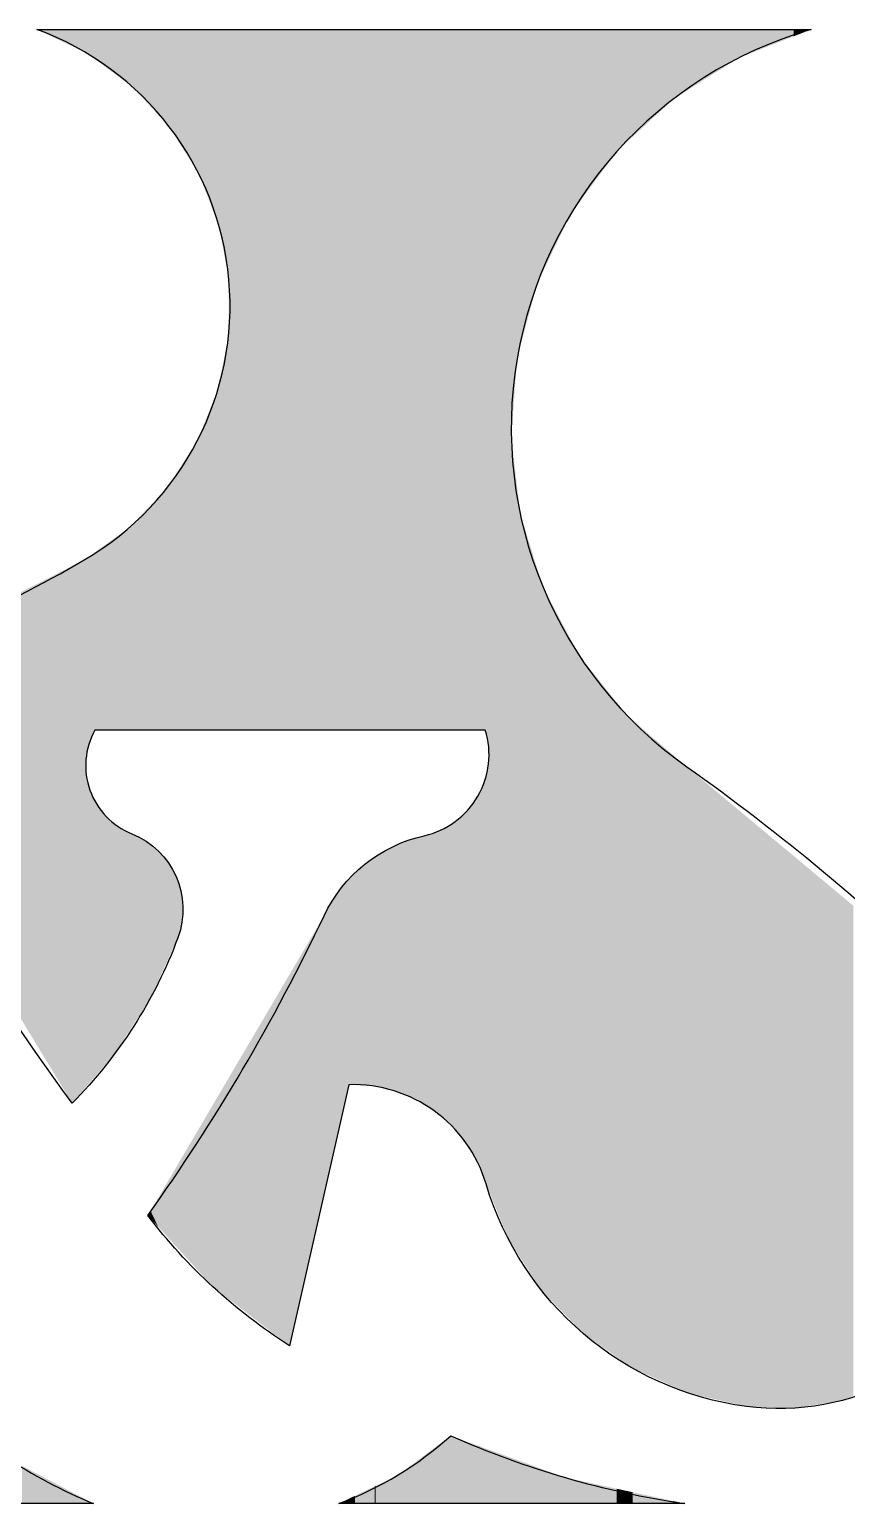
# Paper-space layout 'Layout1' of a CAD drawing. Extents: x 318 to 527, y 161 to 458.
# Drawn here: x 426.69 to 429.66, y 187.65 to 193.03 of the extents above; entities that cross this region are included whole.
import ezdxf
from ezdxf.enums import TextEntityAlignment as Align

# ---------------------------------------------------------------- set-up
doc = ezdxf.new("R2010")
doc.units = 0
doc.header["$LTSCALE"] = 10
doc.layers.get('0').update_dxf_attribs({"linetype": 'CONTINUOUS'})
doc.layers.add('ARQ-FLH', color=4, linetype='CONTINUOUS')
doc.styles.add('ARIAL', font='ARIAL.TTF')
doc.styles.add('ARIAL_BOLD', font='ARIALBD.TTF')
doc.styles.add('ROMANS', font='ROMANS.shx', dxfattribs={"width": 0.9})

# ---------------------------------------------------------------- blocks, each defined once
blk = doc.blocks.new('*U70')
at = {"layer": 'ARQ-FLH', "color": 251}
blk.add_solid([(-100.7963, 27.0159), (-100.7963, 27.1533), (-100.536, 27.0159)], dxfattribs=at)
blk = doc.blocks.new('*U71')
at = {"layer": 'ARQ-FLH', "color": 249}
for points in [[(-100.6139, 32.3282), (-100.7423, 32.3895), (-100.6139, 32.3895)], [(-100.6139, 32.3282), (-100.6139, 32.3895), (-100.5701, 32.3074)], [(-100.5701, 32.3074), (-100.6139, 32.3895), (-100.5701, 32.3895)], [(-100.5701, 32.3074), (-100.5701, 32.3895), (-100.5637, 32.3043)], [(-100.5637, 32.3043), (-100.5701, 32.3895), (-100.5637, 32.3895)], [(-100.5637, 32.3043), (-100.5637, 32.3895), (-100.562, 32.3035)], [(-100.562, 32.3035), (-100.5637, 32.3895), (-100.562, 32.3895)], [(-100.562, 32.3035), (-100.562, 32.3895), (-100.56, 32.3025)], [(-100.56, 32.3025), (-100.562, 32.3895), (-100.56, 32.3895)], [(-100.56, 32.3025), (-100.56, 32.3895), (-100.556, 32.2997)], [(-100.556, 32.2997), (-100.56, 32.3895), (-100.556, 32.3895)], [(-100.556, 32.2997), (-100.556, 32.3895), (-100.5508, 32.2958)], [(-100.5508, 32.2958), (-100.556, 32.3895), (-100.5508, 32.3895)], [(-100.5508, 32.2958), (-100.5508, 32.3895), (-100.5392, 32.2873)], [(-100.5392, 32.2873), (-100.5508, 32.3895), (-100.5392, 32.3895)], [(-100.5392, 32.2873), (-100.5392, 32.3895), (-100.5307, 32.281)], [(-100.5307, 32.281), (-100.5392, 32.3895), (-100.5307, 32.3895)], [(-100.5307, 32.281), (-100.5307, 32.3895), (-100.5137, 32.2686)], [(-100.5137, 32.2686), (-100.5307, 32.3895), (-100.5137, 32.3895)], [(-100.5137, 32.2686), (-100.5137, 32.3895), (-100.4806, 32.2442)], [(-100.4806, 32.2442), (-100.5137, 32.3895), (-100.4806, 32.3895)], [(-100.4806, 32.2442), (-100.4806, 32.3895), (-100.4572, 32.2271)], [(-100.4572, 32.2271), (-100.4806, 32.3895), (-100.4572, 32.3895)], [(-100.4572, 32.2271), (-100.4572, 32.3895), (-100.441, 32.2151)], [(-100.441, 32.2151), (-100.4572, 32.3895), (-100.441, 32.3895)], [(-100.441, 32.2151), (-100.441, 32.3895), (-100.4061, 32.1895)], [(-100.4061, 32.1895), (-100.441, 32.3895), (-100.4061, 32.3895)], [(-100.4061, 32.1895), (-100.4061, 32.3895), (-100.3972, 32.183)], [(-100.3972, 32.183), (-100.4061, 32.3895), (-100.3972, 32.3895)], [(-100.3972, 32.183), (-100.3972, 32.3895), (-100.3962, 32.1819)], [(-100.3962, 32.1819), (-100.3972, 32.3895), (-100.3962, 32.3895)], [(-100.3962, 32.1819), (-100.3962, 32.3895), (-100.3453, 32.1272)], [(-100.3453, 32.1272), (-100.3962, 32.3895), (-100.3453, 32.3895)], [(-100.3453, 32.1272), (-100.3453, 32.3895), (-100.3376, 32.1188)], [(-100.3376, 32.1188), (-100.3453, 32.3895), (-100.3376, 32.3895)], [(-100.3376, 32.1188), (-100.3376, 32.3895), (-100.3278, 32.1084)], [(-100.3278, 32.1084), (-100.3376, 32.3895), (-100.3278, 32.3895)], [(-100.3278, 32.1084), (-100.3278, 32.3895), (-100.3004, 32.0788)], [(-100.3004, 32.0788), (-100.3278, 32.3895), (-100.3004, 32.3895)], [(-100.3004, 32.0788), (-100.3004, 32.3895), (-100.2669, 32.0428)], [(-100.2669, 32.0428), (-100.3004, 32.3895), (-100.2669, 32.3895)], [(-100.2669, 32.0428), (-100.2669, 32.3895), (-100.2632, 32.0388)], [(-100.2632, 32.0388), (-100.2669, 32.3895), (-100.2632, 32.3895)], [(-100.2632, 32.0388), (-100.2632, 32.3895), (-100.2597, 32.035)], [(-100.2597, 32.035), (-100.2632, 32.3895), (-100.2597, 32.3895)], [(-100.2597, 32.035), (-100.2597, 32.3895), (-100.235, 31.9957)], [(-100.235, 31.9957), (-100.2597, 32.3895), (-100.235, 32.3895)], [(-100.235, 31.9957), (-100.235, 32.3895), (-100.2283, 31.985)], [(-100.2283, 31.985), (-100.235, 32.3895), (-100.2283, 32.3895)], [(-100.2283, 31.985), (-100.2283, 32.3895), (-100.217, 31.967)], [(-100.217, 31.967), (-100.2283, 32.3895), (-100.217, 32.3895)], [(-100.217, 31.967), (-100.217, 32.3895), (-100.2136, 31.9615)], [(-100.2136, 31.9615), (-100.217, 32.3895), (-100.2136, 32.3895)], [(-100.2136, 31.9615), (-100.2136, 32.3895), (-100.2098, 31.9554)], [(-100.2098, 31.9554), (-100.2136, 32.3895), (-100.2098, 32.3895)], [(-100.2098, 31.9554), (-100.2098, 32.3895), (-100.1577, 31.8725)], [(-100.1577, 31.8725), (-100.2098, 32.3895), (-100.1577, 32.3895)], [(-100.1577, 31.8725), (-100.1577, 32.3895), (-100.1524, 31.8639)], [(-100.1524, 31.8639), (-100.1577, 32.3895), (-100.1524, 32.3895)], [(-100.1524, 31.8639), (-100.1524, 32.3895), (-100.1005, 31.7309)], [(-100.1005, 31.7309), (-100.1524, 32.3895), (-100.1005, 32.3895)], [(-100.1005, 31.7309), (-100.1005, 32.3895), (-100.0823, 31.6842)], [(-100.0823, 31.6842), (-100.1005, 32.3895), (-100.0823, 32.3895)], [(-100.0823, 31.6842), (-100.0823, 32.3895), (-100.079, 31.6758)], [(-100.079, 31.6758), (-100.0823, 32.3895), (-100.079, 32.3895)], [(-100.079, 31.6758), (-100.079, 32.3895), (-100.0434, 31.4832)], [(-100.0434, 31.4832), (-100.079, 32.3895), (-100.0434, 32.3895)], [(-100.0434, 31.4832), (-100.0434, 32.3895), (-100.0423, 31.4772)], [(-100.0423, 31.4772), (-100.0434, 32.3895), (-100.0423, 32.3895)], [(-100.0423, 29.8356), (-100.0423, 32.3895), (-99.8213, 29.8356)], [(-99.8213, 29.8356), (-100.0423, 32.3895), (-99.8213, 32.3895)], [(-99.8213, 29.8356), (-99.8213, 32.3895), (-99.6954, 29.8356)], [(-99.6954, 29.8356), (-99.8213, 32.3895), (-99.6954, 32.3895)], [(-99.6954, 29.8356), (-99.6954, 32.3895), (-99.6462, 29.8356)], [(-99.6462, 29.8356), (-99.6954, 32.3895), (-99.6462, 32.3895)], [(-99.6462, 29.8356), (-99.6462, 32.3895), (-99.6409, 29.8356)], [(-99.6409, 29.8356), (-99.6462, 32.3895), (-99.6409, 32.3895)], [(-99.6409, 29.8356), (-99.6409, 32.3895), (-99.6051, 29.8356)], [(-99.6051, 29.8356), (-99.6409, 32.3895), (-99.6051, 32.3895)], [(-99.6051, 29.8356), (-99.6051, 32.3895), (-99.5829, 29.8356)], [(-99.5829, 29.8356), (-99.6051, 32.3895), (-99.5829, 32.3895)], [(-99.5829, 29.8356), (-99.5829, 32.3895), (-99.5105, 29.8356)], [(-99.5105, 29.8356), (-99.5829, 32.3895), (-99.5105, 32.3895)], [(-99.5105, 29.8356), (-99.5105, 32.3895), (-99.5074, 29.8356)], [(-99.5074, 29.8356), (-99.5105, 32.3895), (-99.5074, 32.3895)], [(-99.5074, 29.8356), (-99.5074, 32.3895), (-99.4253, 29.8356)], [(-99.4253, 29.8356), (-99.5074, 32.3895), (-99.4253, 32.3895)], [(-99.4253, 29.8356), (-99.4253, 32.3895), (-99.4223, 29.8356)], [(-99.4223, 29.8356), (-99.4253, 32.3895), (-99.4223, 32.3895)], [(-99.4223, 29.8356), (-99.4223, 32.3895), (-99.4188, 29.8356)], [(-99.4188, 29.8356), (-99.4223, 32.3895), (-99.4188, 32.3895)], [(-99.4188, 29.8356), (-99.4188, 32.3895), (-99.333, 29.8356)], [(-99.333, 29.8356), (-99.4188, 32.3895), (-99.333, 32.3895)], [(-99.333, 29.8356), (-99.333, 32.3895), (-99.3304, 29.8356)], [(-99.3304, 29.8356), (-99.333, 32.3895), (-99.3304, 32.3895)], [(-99.3304, 29.8356), (-99.3304, 32.3895), (-99.2776, 29.8356)], [(-99.2776, 29.8356), (-99.3304, 32.3895), (-99.2776, 32.3895)], [(-99.2776, 29.8356), (-99.2776, 32.3895), (-99.2563, 29.8356)], [(-99.2563, 29.8356), (-99.2776, 32.3895), (-99.2563, 32.3895)], [(-99.2563, 29.8356), (-99.2563, 32.3895), (-99.2336, 29.8356)], [(-99.2336, 29.8356), (-99.2563, 32.3895), (-99.2336, 32.3895)], [(-99.2336, 29.8356), (-99.2336, 32.3895), (-99.2288, 29.8356)], [(-99.2288, 29.8356), (-99.2336, 32.3895), (-99.2288, 32.3895)], [(-99.2288, 29.8356), (-99.2288, 32.3895), (-99.1912, 29.8356)], [(-99.1912, 29.8356), (-99.2288, 32.3895), (-99.1912, 32.3895)], [(-99.1912, 29.8356), (-99.1912, 32.3895), (-99.1857, 29.8356)], [(-99.1857, 29.8356), (-99.1912, 32.3895), (-99.1857, 32.3895)], [(-99.1857, 29.8356), (-99.1857, 32.3895), (-99.1496, 29.8356)], [(-99.1496, 29.8356), (-99.1857, 32.3895), (-99.1496, 32.3895)], [(-99.1496, 29.8356), (-99.1496, 32.3895), (-99.1401, 29.8356)], [(-99.1401, 29.8356), (-99.1496, 32.3895), (-99.1401, 32.3895)], [(-99.1401, 29.8356), (-99.1401, 32.3895), (-99.1218, 29.8356)], [(-99.1218, 29.8356), (-99.1401, 32.3895), (-99.1218, 32.3895)], [(-99.1218, 29.8356), (-99.1218, 32.3895), (-99.1074, 29.8356)], [(-99.1074, 29.8356), (-99.1218, 32.3895), (-99.1074, 32.3895)], [(-99.1074, 29.8356), (-99.1074, 32.3895), (-99.1047, 29.8229)], [(-99.1047, 29.8229), (-99.1074, 32.3895), (-99.1047, 32.3895)], [(-99.1047, 29.8229), (-99.1047, 32.3895), (-99.1033, 29.8162)], [(-99.1033, 29.8162), (-99.1047, 32.3895), (-99.1033, 32.3895)], [(-99.1033, 29.8162), (-99.1033, 32.3895), (-99.0959, 29.7813)], [(-99.0959, 29.7813), (-99.1033, 32.3895), (-99.0959, 32.3895)], [(-99.0959, 29.7813), (-99.0959, 32.3895), (-99.0945, 29.7259)], [(-99.0945, 29.7259), (-99.0959, 32.3895), (-99.0945, 32.3895)], [(-99.0945, 28.1556), (-99.0945, 32.3895), (-99.0222, 27.9772)], [(-99.0222, 27.9772), (-99.0945, 32.3895), (-99.0222, 32.3895)], [(-99.0222, 27.9772), (-99.0222, 32.3895), (-99.0126, 27.9623)], [(-99.0126, 27.9623), (-99.0222, 32.3895), (-99.0126, 32.3895)], [(-99.0126, 30.9065), (-99.0126, 32.3895), (-98.9918, 31.1883)], [(-98.9918, 31.1883), (-99.0126, 32.3895), (-98.9918, 32.3895)], [(-98.9918, 31.1883), (-98.9918, 32.3895), (-98.9805, 31.2306)], [(-98.9805, 31.2306), (-98.9918, 32.3895), (-98.9805, 32.3895)], [(-98.9805, 31.2306), (-98.9805, 32.3895), (-98.919, 31.4613)], [(-98.919, 31.4613), (-98.9805, 32.3895), (-98.919, 32.3895)], [(-98.919, 31.4613), (-98.919, 32.3895), (-98.9025, 31.4955)], [(-98.9025, 31.4955), (-98.919, 32.3895), (-98.9025, 32.3895)], [(-98.9025, 31.4955), (-98.9025, 32.3895), (-98.8968, 31.5075)], [(-98.8968, 31.5075), (-98.9025, 32.3895), (-98.8968, 32.3895)], [(-98.8968, 31.5075), (-98.8968, 32.3895), (-98.8153, 31.677)], [(-98.8153, 31.677), (-98.8968, 32.3895), (-98.8153, 32.3895)], [(-98.8153, 31.677), (-98.8153, 32.3895), (-98.7966, 31.716)], [(-98.7966, 31.716), (-98.8153, 32.3895), (-98.7966, 32.3895)], [(-98.7966, 31.716), (-98.7966, 32.3895), (-98.7643, 31.7598)], [(-98.7643, 31.7598), (-98.7966, 32.3895), (-98.7643, 32.3895)], [(-98.7643, 31.7598), (-98.7643, 32.3895), (-98.7499, 31.7793)], [(-98.7499, 31.7793), (-98.7643, 32.3895), (-98.7499, 32.3895)], [(-98.7499, 31.7793), (-98.7499, 32.3895), (-98.629, 31.9434)], [(-98.629, 31.9434), (-98.7499, 32.3895), (-98.629, 32.3895)], [(-98.629, 31.9434), (-98.629, 32.3895), (-98.5877, 31.9818)], [(-98.5877, 31.9818), (-98.629, 32.3895), (-98.5877, 32.3895)], [(-98.5877, 31.9818), (-98.5877, 32.3895), (-98.5701, 31.9982)], [(-98.5701, 31.9982), (-98.5877, 32.3895), (-98.5701, 32.3895)], [(-98.5701, 31.9982), (-98.5701, 32.3895), (-98.4219, 32.1358)], [(-98.4219, 32.1358), (-98.5701, 32.3895), (-98.4219, 32.3895)], [(-98.4219, 32.1358), (-98.4219, 32.3895), (-98.3803, 32.162)], [(-98.3803, 32.162), (-98.4219, 32.3895), (-98.3803, 32.3895)], [(-98.3803, 32.162), (-98.3803, 32.3895), (-98.3731, 32.1665)], [(-98.3731, 32.1665), (-98.3803, 32.3895), (-98.3731, 32.3895)], [(-98.3731, 32.1665), (-98.3731, 32.3895), (-98.3695, 32.1688)], [(-98.3695, 32.1688), (-98.3731, 32.3895), (-98.3695, 32.3895)], [(-98.3695, 32.1688), (-98.3695, 32.3895), (-98.1827, 32.2862)], [(-98.1827, 32.2862), (-98.3695, 32.3895), (-98.1827, 32.3895)], [(-98.1827, 32.2862), (-98.1827, 32.3895), (-98.1555, 32.2969)], [(-98.1555, 32.2969), (-98.1827, 32.3895), (-98.1555, 32.3895)], [(-98.1555, 32.2969), (-98.1555, 32.3895), (-97.9836, 32.3644)], [(-97.9836, 32.3644), (-98.1555, 32.3895), (-97.9836, 32.3895)], [(-97.9836, 32.3644), (-97.9836, 32.3895), (-97.9197, 32.3895)], [(-100.0423, 29.8356), (-100.0434, 31.2752), (-100.0423, 31.4772)], [(-100.0434, 29.8356), (-100.079, 31.0938), (-100.0434, 31.2752)], [(-100.0434, 29.8356), (-100.0434, 31.2752), (-100.0423, 29.8356)], [(-100.0823, 29.8356), (-100.1005, 31.0318), (-100.0823, 31.077)], [(-100.079, 29.8356), (-100.0823, 31.077), (-100.079, 31.0938)], [(-100.0823, 29.8356), (-100.0823, 31.077), (-100.079, 29.8356)], [(-100.079, 29.8356), (-100.079, 31.0938), (-100.0434, 29.8356)], [(-100.1005, 29.8356), (-100.1524, 30.903), (-100.1005, 31.0318)], [(-100.1005, 29.8356), (-100.1005, 31.0318), (-100.0823, 29.8356)], [(-100.1524, 29.8356), (-100.1577, 30.8896), (-100.1524, 30.903)], [(-100.1524, 29.8356), (-100.1524, 30.903), (-100.1005, 29.8356)], [(-99.0126, 27.9623), (-99.0126, 30.9065), (-98.9918, 27.9303)], [(-98.9918, 27.9303), (-99.0126, 30.9065), (-98.9918, 30.7246)], [(-100.1577, 29.8356), (-100.2098, 30.8087), (-100.1577, 30.8896)], [(-100.1577, 29.8356), (-100.1577, 30.8896), (-100.1524, 29.8356)], [(-100.217, 29.8356), (-100.2283, 30.7798), (-100.217, 30.7974)], [(-100.2136, 29.8356), (-100.217, 30.7974), (-100.2136, 30.8027)], [(-100.217, 29.8356), (-100.217, 30.7974), (-100.2136, 29.8356)], [(-100.2098, 29.8356), (-100.2136, 30.8027), (-100.2098, 30.8087)], [(-100.2136, 29.8356), (-100.2136, 30.8027), (-100.2098, 29.8356)], [(-100.2098, 29.8356), (-100.2098, 30.8087), (-100.1577, 29.8356)], [(-100.235, 29.8356), (-100.2597, 30.731), (-100.235, 30.7694)], [(-100.2283, 29.8356), (-100.235, 30.7694), (-100.2283, 30.7798)], [(-100.235, 29.8356), (-100.235, 30.7694), (-100.2283, 29.8356)], [(-100.2283, 29.8356), (-100.2283, 30.7798), (-100.217, 29.8356)], [(-100.3004, 29.8356), (-100.3278, 30.6556), (-100.3004, 30.6845)], [(-100.2669, 29.8356), (-100.3004, 30.6845), (-100.2669, 30.7197)], [(-100.3004, 29.8356), (-100.3004, 30.6845), (-100.2669, 29.8356)], [(-100.2632, 29.8356), (-100.2669, 30.7197), (-100.2632, 30.7256)], [(-100.2669, 29.8356), (-100.2669, 30.7197), (-100.2632, 29.8356)], [(-100.2597, 29.8356), (-100.2632, 30.7256), (-100.2597, 30.731)], [(-100.2632, 29.8356), (-100.2632, 30.7256), (-100.2597, 29.8356)], [(-100.2597, 29.8356), (-100.2597, 30.731), (-100.235, 29.8356)], [(-98.9918, 27.9303), (-98.9918, 30.7246), (-98.9805, 27.913)], [(-98.9805, 27.913), (-98.9918, 30.7246), (-98.9805, 30.6257)], [(-100.3453, 29.8356), (-100.3962, 30.5837), (-100.3453, 30.6372)], [(-100.3376, 29.8356), (-100.3453, 30.6372), (-100.3376, 30.6454)], [(-100.3453, 29.8356), (-100.3453, 30.6372), (-100.3376, 29.8356)], [(-100.3278, 29.8356), (-100.3376, 30.6454), (-100.3278, 30.6556)], [(-100.3376, 29.8356), (-100.3376, 30.6454), (-100.3278, 29.8356)], [(-100.3278, 29.8356), (-100.3278, 30.6556), (-100.3004, 29.8356)], [(-100.3972, 29.8356), (-100.4061, 30.5733), (-100.3972, 30.5826)], [(-100.3962, 29.8356), (-100.3972, 30.5826), (-100.3962, 30.5837)], [(-100.3972, 29.8356), (-100.3972, 30.5826), (-100.3962, 29.8356)], [(-100.3962, 29.8356), (-100.3962, 30.5837), (-100.3453, 29.8356)], [(-98.9805, 27.913), (-98.9805, 30.6257), (-98.919, 27.8183)], [(-98.919, 27.8183), (-98.9805, 30.6257), (-98.919, 30.4274)], [(-100.4572, 29.8356), (-100.4806, 30.5198), (-100.4572, 30.5366)], [(-100.441, 29.8356), (-100.4572, 30.5366), (-100.441, 30.5482)], [(-100.4572, 29.8356), (-100.4572, 30.5366), (-100.441, 29.8356)], [(-100.4061, 29.8356), (-100.441, 30.5482), (-100.4061, 30.5733)], [(-100.441, 29.8356), (-100.441, 30.5482), (-100.4061, 29.8356)], [(-100.4061, 29.8356), (-100.4061, 30.5733), (-100.3972, 29.8356)], [(-100.5508, 29.7895), (-100.556, 30.4657), (-100.5508, 30.4694)], [(-100.5392, 29.8161), (-100.5508, 30.4694), (-100.5392, 30.4778)], [(-100.5508, 29.7895), (-100.5508, 30.4694), (-100.5392, 29.8161)], [(-100.5307, 29.8356), (-100.5392, 30.4778), (-100.5307, 30.4839)], [(-100.5392, 29.8161), (-100.5392, 30.4778), (-100.5307, 29.8356)], [(-100.5137, 29.8356), (-100.5307, 30.4839), (-100.5137, 30.496)], [(-100.5307, 29.8356), (-100.5307, 30.4839), (-100.5137, 29.8356)], [(-100.4806, 29.8356), (-100.5137, 30.496), (-100.4806, 30.5198)], [(-100.5137, 29.8356), (-100.5137, 30.496), (-100.4806, 29.8356)], [(-100.4806, 29.8356), (-100.4806, 30.5198), (-100.4572, 29.8356)], [(-100.6139, 28.4753), (-100.7423, 30.3679), (-100.6139, 30.4333)], [(-100.5701, 28.5262), (-100.6139, 30.4333), (-100.5701, 30.4555)], [(-100.6139, 28.4753), (-100.6139, 30.4333), (-100.5701, 28.5262)], [(-100.5637, 28.5336), (-100.5701, 30.4555), (-100.5637, 30.4601)], [(-100.5701, 28.5262), (-100.5701, 30.4555), (-100.5637, 28.5336)], [(-100.562, 29.7404), (-100.5637, 30.4601), (-100.562, 30.4614)], [(-100.5637, 29.6901), (-100.5637, 30.4601), (-100.562, 29.7404)], [(-100.56, 29.7492), (-100.562, 30.4614), (-100.56, 30.4628)], [(-100.562, 29.7404), (-100.562, 30.4614), (-100.56, 29.7492)], [(-100.556, 29.7665), (-100.56, 30.4628), (-100.556, 30.4657)], [(-100.56, 29.7492), (-100.56, 30.4628), (-100.556, 29.7665)], [(-100.556, 29.7665), (-100.556, 30.4657), (-100.5508, 29.7895)], [(-98.919, 27.8183), (-98.919, 30.4274), (-98.9025, 27.793)], [(-98.9025, 27.793), (-98.919, 30.4274), (-98.9025, 30.3744)], [(-100.7423, 28.6869), (-101.0496, 30.2114), (-100.7423, 30.3679)], [(-100.7423, 28.6869), (-100.7423, 30.3679), (-100.6139, 28.4753)], [(-98.9025, 27.793), (-98.9025, 30.3744), (-98.8968, 27.787)], [(-98.8968, 27.787), (-98.9025, 30.3744), (-98.8968, 30.3558)], [(-98.8968, 27.787), (-98.8968, 30.3558), (-98.8153, 27.7027)], [(-98.8153, 27.7027), (-98.8968, 30.3558), (-98.8153, 30.2024)], [(-101.0496, 29.1931), (-101.0496, 30.2114), (-100.7423, 28.6869)], [(-98.8153, 27.7027), (-98.8153, 30.2024), (-98.7966, 27.6833)], [(-98.7966, 27.6833), (-98.8153, 30.2024), (-98.7966, 30.1671)], [(-98.7966, 27.6833), (-98.7966, 30.1671), (-98.7643, 27.6498)], [(-98.7643, 27.6498), (-98.7966, 30.1671), (-98.7643, 30.1063)], [(-98.7643, 27.6498), (-98.7643, 30.1063), (-98.7499, 27.635)], [(-98.7499, 27.635), (-98.7643, 30.1063), (-98.7499, 30.0883)], [(-98.7499, 27.635), (-98.7499, 30.0883), (-98.629, 27.5502)], [(-98.629, 27.5502), (-98.7499, 30.0883), (-98.629, 29.9373)], [(-98.629, 27.5502), (-98.629, 29.9373), (-98.5877, 27.5212)], [(-98.5877, 27.5212), (-98.629, 29.9373), (-98.5877, 29.8857)], [(-98.5877, 27.5212), (-98.5877, 29.8857), (-98.5701, 27.5089)], [(-98.5701, 27.5089), (-98.5877, 29.8857), (-98.5701, 29.8706)], [(-98.5701, 27.5089), (-98.5701, 29.8706), (-98.4219, 27.4428)], [(-98.4219, 27.4428), (-98.5701, 29.8706), (-98.4219, 29.7437)], [(-99.0959, 28.1591), (-99.1033, 29.6711), (-99.0959, 29.7172)], [(-99.0945, 28.1556), (-99.0959, 29.7172), (-99.0945, 29.7259)], [(-99.0959, 28.1591), (-99.0959, 29.7172), (-99.0945, 28.1556)], [(-98.4219, 27.4428), (-98.4219, 29.7437), (-98.3803, 27.4242)], [(-98.3803, 27.4242), (-98.4219, 29.7437), (-98.3803, 29.708)], [(-100.5637, 28.5336), (-100.5637, 29.6901), (-100.562, 28.5357)], [(-100.562, 28.5357), (-100.5637, 29.6901), (-100.562, 29.6787)], [(-100.562, 28.5357), (-100.562, 29.6787), (-100.56, 28.538)], [(-100.56, 28.538), (-100.562, 29.6787), (-100.56, 29.6658)], [(-100.56, 28.538), (-100.56, 29.6658), (-100.556, 28.5425)], [(-100.556, 28.5425), (-100.56, 29.6658), (-100.556, 29.6404)], [(-99.1047, 28.1808), (-99.1074, 29.6595), (-99.1047, 29.6671)], [(-99.1033, 28.1772), (-99.1047, 29.6671), (-99.1033, 29.6711)], [(-99.1047, 28.1808), (-99.1047, 29.6671), (-99.1033, 28.1772)], [(-99.1033, 28.1772), (-99.1033, 29.6711), (-99.0959, 28.1591)], [(-98.3803, 27.4242), (-98.3803, 29.708), (-98.3731, 27.421)], [(-98.3731, 27.421), (-98.3803, 29.708), (-98.3731, 29.7019)], [(-98.3731, 27.421), (-98.3731, 29.7019), (-98.3695, 27.4193)], [(-98.3695, 27.4193), (-98.3731, 29.7019), (-98.3695, 29.6988)], [(-98.3695, 27.4193), (-98.3695, 29.6988), (-98.1827, 27.376)], [(-98.1827, 27.376), (-98.3695, 29.6988), (-98.1827, 29.543)], [(-100.556, 28.5425), (-100.556, 29.6404), (-100.5508, 28.5486)], [(-100.5508, 28.5486), (-100.556, 29.6404), (-100.5508, 29.6257)], [(-100.5508, 28.5486), (-100.5508, 29.6257), (-100.5392, 28.5621)], [(-100.5392, 28.5621), (-100.5508, 29.6257), (-100.5392, 29.593)], [(-99.1218, 28.2234), (-99.1401, 29.5874), (-99.1218, 29.6188)], [(-99.1074, 28.1874), (-99.1218, 29.6188), (-99.1074, 29.6595)], [(-99.1218, 28.2234), (-99.1218, 29.6188), (-99.1074, 28.1874)], [(-99.1074, 28.1874), (-99.1074, 29.6595), (-99.1047, 28.1808)], [(-100.5392, 28.5621), (-100.5392, 29.593), (-100.5307, 28.572)], [(-100.5307, 28.572), (-100.5392, 29.593), (-100.5307, 29.5785)], [(-100.5307, 28.572), (-100.5307, 29.5785), (-100.5137, 28.5917)], [(-100.5137, 28.5917), (-100.5307, 29.5785), (-100.5137, 29.5496)], [(-99.1496, 28.2836), (-99.1857, 29.5287), (-99.1496, 29.5708)], [(-99.1401, 28.2687), (-99.1496, 29.5708), (-99.1401, 29.5874)], [(-99.1496, 28.2836), (-99.1496, 29.5708), (-99.1401, 28.2687)], [(-99.1401, 28.2687), (-99.1401, 29.5874), (-99.1218, 28.2234)], [(-100.5137, 28.5917), (-100.5137, 29.5496), (-100.4806, 28.6302)], [(-100.4806, 28.6302), (-100.5137, 29.5496), (-100.4806, 29.5117)], [(-100.4806, 28.6302), (-100.4806, 29.5117), (-100.4572, 28.6574)], [(-100.4572, 28.6574), (-100.4806, 29.5117), (-100.4572, 29.4934)], [(-99.1912, 28.3484), (-99.2288, 29.4939), (-99.1912, 29.5243)], [(-99.1857, 28.3398), (-99.1912, 29.5243), (-99.1857, 29.5287)], [(-99.1912, 28.3484), (-99.1912, 29.5243), (-99.1857, 28.3398)], [(-99.1857, 28.3398), (-99.1857, 29.5287), (-99.1496, 28.2836)], [(-98.1827, 27.376), (-98.1827, 29.543), (-98.1555, 27.3696)], [(-98.1555, 27.3696), (-98.1827, 29.543), (-98.1555, 29.5203)], [(-98.1555, 27.3696), (-98.1555, 29.5203), (-97.9836, 27.3634)], [(-97.9836, 27.3634), (-98.1555, 29.5203), (-97.9836, 29.3769)], [(-100.4572, 28.6574), (-100.4572, 29.4934), (-100.441, 28.6828)], [(-100.441, 28.6828), (-100.4572, 29.4934), (-100.441, 29.4807)], [(-100.441, 28.6828), (-100.441, 29.4807), (-100.4061, 28.7374)], [(-100.4061, 28.7374), (-100.441, 29.4807), (-100.4061, 29.4627)], [(-100.4061, 28.7374), (-100.4061, 29.4627), (-100.3972, 28.7512)], [(-100.3972, 28.7512), (-100.4061, 29.4627), (-100.3972, 29.4582)], [(-100.3972, 28.7512), (-100.3972, 29.4582), (-100.3962, 28.7528)], [(-100.3962, 28.7528), (-100.3972, 29.4582), (-100.3962, 29.4577)], [(-100.3962, 28.7528), (-100.3962, 29.4577), (-100.3453, 28.8324)], [(-100.3453, 28.8324), (-100.3962, 29.4577), (-100.3453, 29.4313)], [(-99.333, 28.4728), (-99.4188, 29.4218), (-99.333, 29.4495)], [(-99.3304, 28.4709), (-99.333, 29.4495), (-99.3304, 29.4504)], [(-99.333, 28.4728), (-99.333, 29.4495), (-99.3304, 28.4709)], [(-99.2776, 28.4327), (-99.3304, 29.4504), (-99.2776, 29.4674)], [(-99.3304, 28.4709), (-99.3304, 29.4504), (-99.2776, 28.4327)], [(-99.2563, 28.4173), (-99.2776, 29.4674), (-99.2563, 29.479)], [(-99.2776, 28.4327), (-99.2776, 29.4674), (-99.2563, 28.4173)], [(-99.2336, 28.3932), (-99.2563, 29.479), (-99.2336, 29.4913)], [(-99.2563, 28.4173), (-99.2563, 29.479), (-99.2336, 28.3932)], [(-99.2288, 28.3882), (-99.2336, 29.4913), (-99.2288, 29.4939)], [(-99.2336, 28.3932), (-99.2336, 29.4913), (-99.2288, 28.3882)], [(-99.2288, 28.3882), (-99.2288, 29.4939), (-99.1912, 28.3484)], [(-100.3453, 28.8324), (-100.3453, 29.4313), (-100.3376, 28.8445)], [(-100.3376, 28.8445), (-100.3453, 29.4313), (-100.3376, 29.4252)], [(-100.3376, 28.8445), (-100.3376, 29.4252), (-100.3278, 28.8597)], [(-100.3278, 28.8597), (-100.3376, 29.4252), (-100.3278, 29.4174)], [(-100.3278, 28.8597), (-100.3278, 29.4174), (-100.3004, 28.9199)], [(-100.3004, 28.9199), (-100.3278, 29.4174), (-100.3004, 29.3957)], [(-100.3004, 28.9199), (-100.3004, 29.3957), (-100.2669, 28.9934)], [(-100.2669, 28.9934), (-100.3004, 29.3957), (-100.2669, 29.3565)], [(-99.4253, 28.5147), (-99.5074, 29.375), (-99.4253, 29.4191)], [(-99.4223, 28.5139), (-99.4253, 29.4191), (-99.4223, 29.4207)], [(-99.4253, 28.5147), (-99.4253, 29.4191), (-99.4223, 28.5139)], [(-99.4188, 28.513), (-99.4223, 29.4207), (-99.4188, 29.4218)], [(-99.4223, 28.5139), (-99.4223, 29.4207), (-99.4188, 28.513)], [(-99.4188, 28.513), (-99.4188, 29.4218), (-99.333, 28.4728)], [(-100.2669, 28.9934), (-100.2669, 29.3565), (-100.2632, 29.0017)], [(-100.2632, 29.0017), (-100.2669, 29.3565), (-100.2632, 29.3521)], [(-100.2632, 29.0017), (-100.2632, 29.3521), (-100.2597, 29.0093)], [(-100.2597, 29.0093), (-100.2632, 29.3521), (-100.2597, 29.3459)], [(-100.2597, 29.0093), (-100.2597, 29.3459), (-100.235, 29.0635)], [(-100.235, 29.0635), (-100.2597, 29.3459), (-100.235, 29.3021)], [(-99.5105, 28.5366), (-99.5829, 29.3146), (-99.5105, 29.3725)], [(-99.5074, 28.5358), (-99.5105, 29.3725), (-99.5074, 29.375)], [(-99.5105, 28.5366), (-99.5105, 29.3725), (-99.5074, 28.5358)], [(-99.5074, 28.5358), (-99.5074, 29.375), (-99.4253, 28.5147)], [(-97.9836, 27.3634), (-97.9836, 29.3769), (-97.9197, 27.3734)], [(-97.9197, 27.3734), (-97.9836, 29.3769), (-97.9197, 29.3236)], [(-100.235, 29.0635), (-100.235, 29.3021), (-100.2283, 29.0782)], [(-100.2283, 29.0782), (-100.235, 29.3021), (-100.2283, 29.2818)], [(-99.6051, 28.5427), (-99.6409, 29.2478), (-99.6051, 29.2891)], [(-99.5829, 28.5413), (-99.6051, 29.2891), (-99.5829, 29.3146)], [(-99.6051, 28.5427), (-99.6051, 29.2891), (-99.5829, 28.5413)], [(-99.5829, 28.5413), (-99.5829, 29.3146), (-99.5105, 28.5366)], [(-97.9197, 27.3734), (-97.9197, 29.3236), (-97.8138, 27.3901)], [(-97.8138, 27.3901), (-97.9197, 29.3236), (-97.8138, 29.2352)], [(-100.2283, 29.0782), (-100.2283, 29.2818), (-100.217, 29.1207)], [(-100.217, 29.1207), (-100.2283, 29.2818), (-100.217, 29.2477)], [(-100.217, 29.1207), (-100.217, 29.2477), (-100.2136, 29.1336)], [(-100.2136, 29.1336), (-100.217, 29.2477), (-100.2136, 29.2208)], [(-99.6462, 28.3615), (-99.6954, 29.1585), (-99.6462, 29.2417)], [(-99.6409, 28.385), (-99.6462, 29.2417), (-99.6409, 29.2478)], [(-99.6462, 28.3615), (-99.6462, 29.2417), (-99.6409, 28.385)], [(-99.6409, 28.385), (-99.6409, 29.2478), (-99.6051, 28.5427)], [(-97.8138, 27.3901), (-97.8138, 29.2352), (-97.7661, 27.4073)], [(-97.7661, 27.4073), (-97.8138, 29.2352), (-97.7661, 29.1954)], [(-100.2136, 29.1336), (-100.2136, 29.2208), (-100.2098, 29.1908)], [(-99.6954, 28.1452), (-99.8213, 28.9443), (-99.6954, 29.1585)], [(-99.6954, 28.1452), (-99.6954, 29.1585), (-99.6462, 28.3615)], [(-99.8213, 27.5909), (-100.0423, 28.5686), (-99.8213, 28.9443)], [(-99.8213, 27.5909), (-99.8213, 28.9443), (-99.6954, 28.1452)], [(-100.0434, 27.7618), (-100.079, 28.506), (-100.0434, 28.5667)], [(-100.0423, 27.7609), (-100.0434, 28.5667), (-100.0423, 28.5686)], [(-100.0434, 27.7618), (-100.0434, 28.5667), (-100.0423, 27.7609)], [(-100.0423, 27.7609), (-100.0423, 28.5686), (-99.8213, 27.5909)], [(-100.0823, 27.7917), (-100.1005, 28.4695), (-100.0823, 28.5004)], [(-100.079, 27.7892), (-100.0823, 28.5004), (-100.079, 28.506)], [(-100.0823, 27.7917), (-100.0823, 28.5004), (-100.079, 27.7892)], [(-100.079, 27.7892), (-100.079, 28.506), (-100.0434, 27.7618)], [(-100.1005, 27.8057), (-100.1524, 28.3813), (-100.1005, 28.4695)], [(-100.1005, 27.8057), (-100.1005, 28.4695), (-100.0823, 27.7917)], [(-100.1524, 27.8627), (-100.1577, 28.3722), (-100.1524, 28.3813)], [(-100.1524, 27.8627), (-100.1524, 28.3813), (-100.1005, 27.8057)], [(-100.1577, 27.8686), (-100.2098, 28.2837), (-100.1577, 28.3722)], [(-100.1577, 27.8686), (-100.1577, 28.3722), (-100.1524, 27.8627)], [(-100.217, 27.9338), (-100.2283, 28.2521), (-100.217, 28.2714)], [(-100.2136, 27.93), (-100.217, 28.2714), (-100.2136, 28.2772)], [(-100.217, 27.9338), (-100.217, 28.2714), (-100.2136, 27.93)], [(-100.2098, 27.9258), (-100.2136, 28.2772), (-100.2098, 28.2837)], [(-100.2136, 27.93), (-100.2136, 28.2772), (-100.2098, 27.9258)], [(-100.2098, 27.9258), (-100.2098, 28.2837), (-100.1577, 27.8686)], [(-100.235, 27.9536), (-100.2597, 28.1987), (-100.235, 28.2407)], [(-100.2283, 27.9462), (-100.235, 28.2407), (-100.2283, 28.2521)], [(-100.235, 27.9536), (-100.235, 28.2407), (-100.2283, 27.9462)], [(-100.2283, 27.9462), (-100.2283, 28.2521), (-100.217, 27.9338)], [(-100.2669, 27.9887), (-100.3004, 28.1295), (-100.2669, 28.1864)], [(-100.2632, 27.9845), (-100.2669, 28.1864), (-100.2632, 28.1928)], [(-100.2669, 27.9887), (-100.2669, 28.1864), (-100.2632, 27.9845)], [(-100.2597, 27.9807), (-100.2632, 28.1928), (-100.2597, 28.1987)], [(-100.2632, 27.9845), (-100.2632, 28.1928), (-100.2597, 27.9807)], [(-100.2597, 27.9807), (-100.2597, 28.1987), (-100.235, 27.9536)], [(-100.3004, 28.0255), (-100.3278, 28.0828), (-100.3004, 28.1295)], [(-100.3004, 28.0255), (-100.3004, 28.1295), (-100.2669, 27.9887)], [(-100.3278, 28.0556), (-100.3376, 28.0663), (-100.3278, 28.0828)], [(-100.3278, 28.0556), (-100.3278, 28.0828), (-100.3004, 28.0255)], [(-99.2563, 27.0159), (-99.2776, 27.2302), (-99.2563, 27.2462)], [(-99.2336, 27.0159), (-99.2563, 27.2462), (-99.2336, 27.2631)], [(-99.2563, 27.0159), (-99.2563, 27.2462), (-99.2336, 27.0159)], [(-99.2336, 27.0159), (-99.2336, 27.2631), (-99.2288, 27.0159)], [(-99.2288, 27.0159), (-99.2336, 27.2631), (-99.2288, 27.2614)], [(-99.2288, 27.0159), (-99.2288, 27.2614), (-99.1912, 27.0159)], [(-99.1912, 27.0159), (-99.2288, 27.2614), (-99.1912, 27.2476)], [(-99.1912, 27.0159), (-99.1912, 27.2476), (-99.1857, 27.0159)], [(-99.1857, 27.0159), (-99.1912, 27.2476), (-99.1857, 27.2456)], [(-99.1857, 27.0159), (-99.1857, 27.2456), (-99.1496, 27.0159)], [(-99.1496, 27.0159), (-99.1857, 27.2456), (-99.1496, 27.2325)], [(-99.3304, 27.0159), (-99.333, 27.1888), (-99.3304, 27.1908)], [(-99.2776, 27.0159), (-99.3304, 27.1908), (-99.2776, 27.2302)], [(-99.3304, 27.0159), (-99.3304, 27.1908), (-99.2776, 27.0159)], [(-99.2776, 27.0159), (-99.2776, 27.2302), (-99.2563, 27.0159)], [(-99.1496, 27.0159), (-99.1496, 27.2325), (-99.1401, 27.0159)], [(-99.1401, 27.0159), (-99.1496, 27.2325), (-99.1401, 27.229)], [(-99.1401, 27.0159), (-99.1401, 27.229), (-99.1218, 27.0159)], [(-99.1218, 27.0159), (-99.1401, 27.229), (-99.1218, 27.2223)], [(-99.1218, 27.0159), (-99.1218, 27.2223), (-99.1074, 27.0159)], [(-99.1074, 27.0159), (-99.1218, 27.2223), (-99.1074, 27.217)], [(-99.1074, 27.0159), (-99.1074, 27.217), (-99.1047, 27.0159)], [(-99.1047, 27.0159), (-99.1074, 27.217), (-99.1047, 27.2161)], [(-99.1047, 27.0159), (-99.1047, 27.2161), (-99.1033, 27.0159)], [(-99.1033, 27.0159), (-99.1047, 27.2161), (-99.1033, 27.2155)], [(-99.1033, 27.0159), (-99.1033, 27.2155), (-99.0959, 27.0159)], [(-99.0959, 27.0159), (-99.1033, 27.2155), (-99.0959, 27.2129)], [(-99.0959, 27.0159), (-99.0959, 27.2129), (-99.0945, 27.0159)], [(-99.0945, 27.0159), (-99.0959, 27.2129), (-99.0945, 27.2124)], [(-99.0945, 27.0159), (-99.0945, 27.2124), (-99.0222, 27.0159)], [(-99.0222, 27.0159), (-99.0945, 27.2124), (-99.0222, 27.186)], [(-99.333, 27.0159), (-99.4188, 27.1248), (-99.333, 27.1888)], [(-99.333, 27.0159), (-99.333, 27.1888), (-99.3304, 27.0159)], [(-99.0222, 27.0159), (-99.0222, 27.186), (-99.0126, 27.0159)], [(-99.0126, 27.0159), (-99.0222, 27.186), (-99.0126, 27.1824)], [(-99.0126, 27.0159), (-99.0126, 27.1824), (-98.9918, 27.0159)], [(-98.9918, 27.0159), (-99.0126, 27.1824), (-98.9918, 27.1749)], [(-98.9918, 27.0159), (-98.9918, 27.1749), (-98.9805, 27.0159)], [(-98.9805, 27.0159), (-98.9918, 27.1749), (-98.9805, 27.1707)], [(-98.9805, 27.0159), (-98.9805, 27.1707), (-98.919, 27.0159)], [(-98.919, 27.0159), (-98.9805, 27.1707), (-98.919, 27.1483)], [(-98.919, 27.0159), (-98.919, 27.1483), (-98.9025, 27.0159)], [(-98.9025, 27.0159), (-98.919, 27.1483), (-98.9025, 27.1423)], [(-98.9025, 27.0159), (-98.9025, 27.1423), (-98.8968, 27.0159)], [(-98.8968, 27.0159), (-98.9025, 27.1423), (-98.8968, 27.1402)], [(-98.8968, 27.0159), (-98.8968, 27.1402), (-98.8153, 27.0159)], [(-98.8153, 27.0159), (-98.8968, 27.1402), (-98.8153, 27.1104)], [(-99.4253, 27.0159), (-99.5074, 27.0803), (-99.4253, 27.1199)], [(-99.4223, 27.0159), (-99.4253, 27.1199), (-99.4223, 27.1221)], [(-99.4253, 27.0159), (-99.4253, 27.1199), (-99.4223, 27.0159)], [(-99.4188, 27.0159), (-99.4223, 27.1221), (-99.4188, 27.1248)], [(-99.4223, 27.0159), (-99.4223, 27.1221), (-99.4188, 27.0159)], [(-99.4188, 27.0159), (-99.4188, 27.1248), (-99.333, 27.0159)], [(-98.8153, 27.0159), (-98.8153, 27.1104), (-98.7966, 27.0159)], [(-98.7966, 27.0159), (-98.8153, 27.1104), (-98.7966, 27.1064)], [(-98.7966, 27.0159), (-98.7966, 27.1064), (-98.7643, 27.0159)], [(-98.7643, 27.0159), (-98.7966, 27.1064), (-98.7643, 27.0993)], [(-98.7643, 27.0159), (-98.7643, 27.0993), (-98.7499, 27.0159)], [(-98.7499, 27.0159), (-98.7643, 27.0993), (-98.7499, 27.0962)], [(-98.7499, 27.0159), (-98.7499, 27.0962), (-98.629, 27.0159)], [(-98.629, 27.0159), (-98.7499, 27.0962), (-98.629, 27.0699)], [(-99.6051, 27.0159), (-99.6409, 27.0159), (-99.6051, 27.0332)], [(-99.5829, 27.0159), (-99.6051, 27.0332), (-99.5829, 27.0439)], [(-99.6051, 27.0159), (-99.6051, 27.0332), (-99.5829, 27.0159)], [(-99.5105, 27.0159), (-99.5829, 27.0439), (-99.5105, 27.0788)], [(-99.5829, 27.0159), (-99.5829, 27.0439), (-99.5105, 27.0159)], [(-99.5074, 27.0159), (-99.5105, 27.0788), (-99.5074, 27.0803)], [(-99.5105, 27.0159), (-99.5105, 27.0788), (-99.5074, 27.0159)], [(-99.5074, 27.0159), (-99.5074, 27.0803), (-99.4253, 27.0159)], [(-98.629, 27.0159), (-98.629, 27.0699), (-98.5877, 27.0159)], [(-98.5877, 27.0159), (-98.629, 27.0699), (-98.5877, 27.0609)], [(-98.5877, 27.0159), (-98.5877, 27.0609), (-98.5701, 27.0159)], [(-98.5701, 27.0159), (-98.5877, 27.0609), (-98.5701, 27.0571)], [(-98.5701, 27.0159), (-98.5701, 27.0571), (-98.4219, 27.0159)], [(-98.4219, 27.0159), (-98.5701, 27.0571), (-98.4219, 27.0249)], [(-98.4219, 27.0159), (-98.4219, 27.0249), (-98.3803, 27.0159)]]:
    blk.add_solid(points, dxfattribs=at)
blk = doc.blocks.new('CR-A4')
at = {"layer": 'ARQ-FLH', "color": 249}
for points in [[(-99.6051, 28.5427), (-99.8213, 27.5909, -0.088593), (-100.3376, 28.0663, 0.044188), (-99.6954, 29.1585, -0.230511), (-99.3304, 29.4504, 0.437389), (-99.1074, 29.8356), (-100.5307, 29.8356, 0.451367), (-100.3962, 29.4577, -0.407057), (-100.2283, 29.0782, -0.10663), (-100.6139, 28.4753, -0.042866), (-101.5538, 30.0236, 0.057241), (-100.5701, 30.4555, 0.634941), (-100.7423, 32.3895), (-97.9197, 32.3895, 0.629102), (-98.3731, 29.7019, -0.040286), (-97.4094, 28.8978, -0.720802), (-98.1555, 27.3696, -0.295499), (-99.1047, 28.1808, 0.340076)], [(-98.3803, 27.0159), (-99.6409, 27.0159, 0.096192), (-99.2336, 27.2631, 0.068101)]]:
    blk.add_lwpolyline(points, format="xyb", close=True, dxfattribs=at)
at = {"layer": 'ARQ-FLH', "color": 251, "linetype": 'CONTINUOUS'}
blk.add_lwpolyline([(-102.0729, 27.0159, 0.090426), (-101.1448, 27.414, 0.093851), (-100.536, 27.0159)], format="xyb", close=True, dxfattribs=at)
at = {"layer": 'ARQ-FLH', "color": 251}
blk.add_blockref('*U70', (0, 0), dxfattribs=at)
at = {"layer": 'ARQ-FLH', "color": 249}
blk.add_blockref('*U71', (0, 0), dxfattribs=at)
at = {"layer": 'ARQ-FLH', "color": 4, "style": 'ROMANS'}
for tag, p in [('TITULO1', (-134.5945, 40.9236)), ('TITULO2', (-134.5945, 36.2256))]:
    blk.add_attdef(tag, p, '', height=2.6868, dxfattribs=at)
at = {"layer": 'ARQ-FLH', "color": 3, "style": 'ROMANS'}
for tag, p in [('ESC', (-14.5469, 42.073)), ('00/00/00', (-14.4326, 35.8227)), ('ARQ', (-15.2146, 30.2292)), ('DES', (-15.2146, 24.022)), ('VER', (-15.2146, 18.8164))]:
    blk.add_attdef(tag, text='', height=1.6121, dxfattribs=at).set_placement(p, align=Align.MIDDLE)
at = {"layer": 'ARQ-FLH', "color": 1, "style": 'ARIAL_BOLD'}
for tag, height, p in [('AAA', 7, (-40.7878, 37.0289)), ('222', 7, (-40.7878, 27.0516)), ('REV', 3, (-40.7878, 19.4355))]:
    blk.add_attdef(tag, text='', height=height, dxfattribs=at).set_placement(p, align=Align.MIDDLE)
at = {"layer": 'ARQ-FLH', "color": 1, "linetype": 'CONTINUOUS', "style": 'ARIAL', "width": 0.9}
for tag, p in [('NOME_DA_OBRA_1', (-170.0421, 24.5763)), ('NOME_DA_OBRA_2', (-170.0421, 19.2373))]:
    blk.add_attdef(tag, text='', height=3, dxfattribs=at).set_placement(p, align=Align.MIDDLE)

psp = doc.layouts.get("Layout1")

# ---------------------------------------------------------------- block references
psp.add_blockref('CR-A4', (527.4553, 160.6358))

doc.saveas('drawing.dxf')
